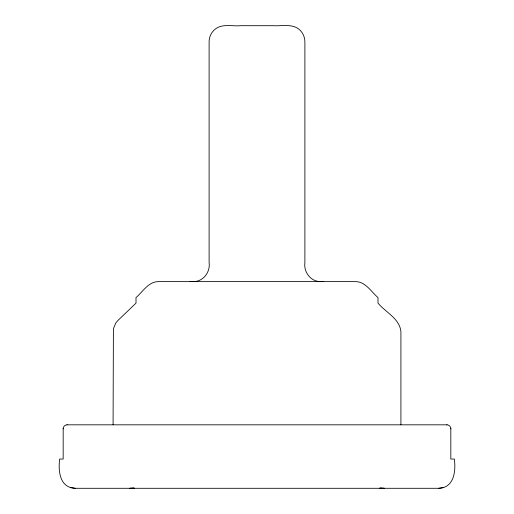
<?xml version="1.0" encoding="UTF-8"?>
<svg xmlns="http://www.w3.org/2000/svg" width="514" height="514" viewBox="0 0 514 514"><rect width="100%" height="100%" fill="white"/><g stroke="black" fill="none" stroke-linecap="round" stroke-linejoin="round"><path stroke-width="0.77" d="M400.92 424.808L400.92 331.806C399.789 318.629 385.718 312.454 378.002 303.125L378.002 297.587C371.166 291.843 365.55 281.486 355.399 281.627L158.588 281.627C148.443 281.492 142.834 291.849 135.998 297.587L135.998 303.125L117.886 320.524L115.843 322.94L113.395 328.658L113.08 424.808M63.183 428.458L63.171 459.047L59.656 459.047C58.108 471.126 59.733 487.876 75.301 488.294L438.699 488.294C454.125 487.914 455.995 471.12 454.344 459.047L450.829 459.047L450.817 428.458M438.699 488.294L443.068 487.593M129.669 488.3L134 488.094M129.599 488.3L134.128 488.094M66.891 424.821L447.109 424.821M190.193 281.627L195.224 281.531M190.109 281.627L195.288 281.531L194.928 281.531C204.039 280.695 210.432 271.431 209.108 262.577L209.108 42.533C208.877 37.304 211.286 32.08 215.469 28.912C222.671 23.477 232.315 26.471 240.546 25.7M241.034 25.7L272.966 25.7M273.454 25.7C282.347 26.272 293.655 23.149 300.561 30.731C303.498 33.905 305.059 38.216 304.892 42.533L304.892 262.577C303.568 271.437 309.961 280.689 319.072 281.531L318.712 281.531L323.807 281.627M70.919 487.593L75.34 488.294M384.331 488.3L380 488.094M379.872 488.094L384.401 488.3M446.769 424.827A4.035 4.035 0 0 1 450.862 428.804M63.145 428.798A4.022 4.022 0 0 1 67.225 424.827"/></g></svg>
